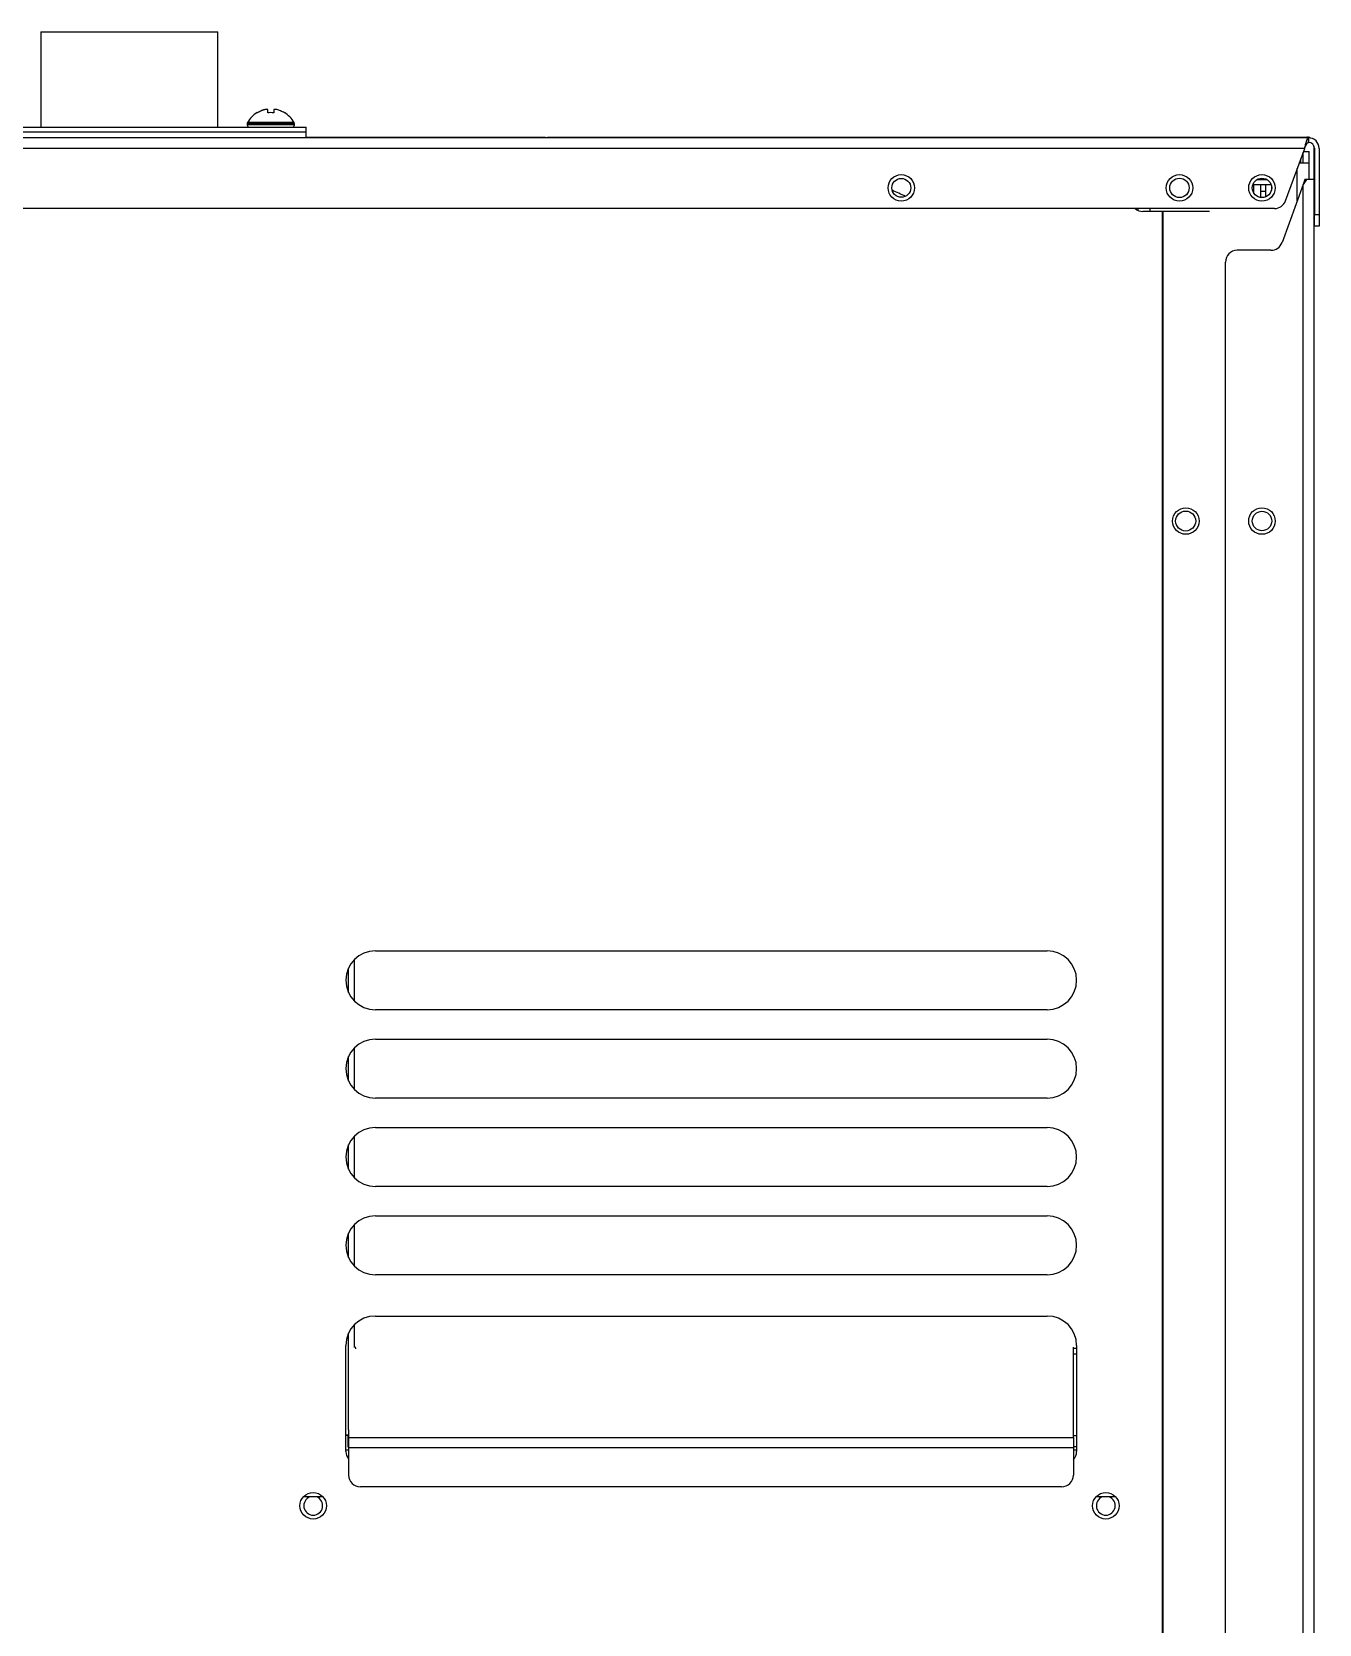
# Model space of a CAD drawing. Header units: millimetres. Extents: x -36 to 4467, y 2 to 3322.
# Drawn here: x 352 to 570.5, y 1670.2 to 1940.5 of the extents above; entities that cross this region are included whole.
import ezdxf

# ---------------------------------------------------------------- set-up
doc = ezdxf.new("R2010")
doc.units = ezdxf.units.MM

msp = doc.modelspace()

# ---------------------------------------------------------------- linework, layer by layer
for p, q in [((353.57, 1940.5), (353.57, 1924.3)), ((353.57, 1940.5), (383.57, 1940.5)), ((383.57, 1924.3), (383.57, 1940.5)), ((388.57, 1924.91), (388.57, 1924.71)), ((396.57, 1924.91), (388.57, 1924.91)), ((396.57, 1924.71), (388.57, 1924.71)), ((396.52, 1925.11), (388.63, 1925.11)), ((390.27, 1926.75), (390.27, 1926.78)), ((394.87, 1926.78), (394.87, 1926.75)), ((396.57, 1924.71), (396.57, 1924.91)), ((568.67, 1922.51), (-29.53, 1922.51)), ((338.57, 1924.31), (398.57, 1924.31)), ((338.57, 1923.51), (398.57, 1923.51)), ((338.57, 1923.51), (398.57, 1923.51)), ((398.57, 1923.51), (398.57, 1924.31)), ((398.57, 1922.51), (398.57, 1923.51)), ((398.57, 1922.61), (439.16, 1922.61)), ((439.16, 1922.61), (439.16, 1922.51)), ((439.5, 1922.61), (439.5, 1922.51)), ((439.5, 1922.61), (567.57, 1922.61)), ((567.57, 1922.61), (568.26, 1922.61)), ((567.57, 1922.51), (567.57, 1922.61)), ((568.26, 1922.61), (568.52, 1922.61)), ((568.26, 1922.61), (568.26, 1922.61)), ((568.52, 1922.61), (568.52, 1922.61)), ((568.67, 1922.51), (568.67, 1922.51)), ((568.67, 1922.51), (568.67, 1921.71)), ((568.67, 1921.71), (568.67, 1922.51)), ((568.02, 1920.71), (-28.87, 1920.71)), ((564.78, 1911.82), (568.02, 1920.71)), ((567.77, 1918.21), (567.77, 1920.03)), ((567.84, 1920.21), (568.77, 1920.21)), ((568.67, 1921.71), (568.67, 1921.71)), ((568.77, 1918.21), (568.77, 1920.21)), ((569.57, 1921.14), (569.57, 1915.4)), ((569.57, 1920.71), (569.67, 1920.71)), ((569.67, 1920.77), (569.67, 1920.71)), ((569.67, 1920.71), (569.67, 1909.51)), ((569.67, 1920.71), (569.67, 1909.51)), ((570.47, 1920.71), (570.47, 1909.51)), ((566.77, 1911.83), (566.77, 1917.28)), ((568.77, 1918.21), (567.11, 1918.21)), ((567.37, 1918.2), (567.37, 1918.93)), ((568.77, 1915.4), (568.77, 1918.21)), ((559.24, 1914.61), (562.31, 1914.61)), ((559.37, 1913.13), (559.37, 1914.6)), ((559.9, 1915.41), (561.65, 1915.41)), ((560.57, 1915.4), (560.57, 1915.64)), ((560.57, 1912.37), (560.57, 1914.6)), ((561.37, 1914.61), (561.37, 1913.41)), ((561.57, 1915.4), (561.57, 1915.45)), ((562.37, 1914.41), (562.37, 1913.6)), ((567.77, 1914.58), (564.18, 1904.72)), ((568.07, 1915.41), (567.77, 1914.58)), ((568.31, 1915.41), (567.77, 1914.58)), ((567.77, 1416.91), (567.77, 1914.58)), ((568.31, 1915.41), (568.07, 1915.41)), ((569.57, 1915.41), (568.31, 1915.41)), ((569.57, 1915.41), (569.57, 1416.91)), ((561.37, 1913.41), (560.57, 1913.41)), ((561.37, 1913.41), (561.37, 1912.47)), ((562.9, 1910.51), (-23.76, 1910.51)), ((539.77, 1910.17), (539.77, 1910.51)), ((543.82, 1910.01), (540.57, 1910.01)), ((541.77, 1910), (541.77, 1910.51)), ((543.98, 1910.01), (543.82, 1910.01)), ((543.82, 1910.01), (543.82, 1417.01)), ((551.84, 1910.01), (543.98, 1910.01)), ((543.98, 1417.01), (543.98, 1910.01)), ((569.67, 1909.51), (570.47, 1909.51)), ((569.67, 1907.51), (569.67, 1909.51)), ((570.47, 1909.51), (570.47, 1907.51)), ((570.47, 1907.51), (569.67, 1907.51)), ((562.3, 1903.41), (556.57, 1903.41)), ((554.57, 1418.91), (554.57, 1901.41)), ((410.32, 1784.51), (524.32, 1784.51)), ((405.77, 1777.43), (405.77, 1781.58)), ((406.77, 1775.98), (406.77, 1783.03)), ((524.32, 1774.51), (410.32, 1774.51)), ((406.77, 1760.98), (406.77, 1768.03)), ((410.32, 1769.51), (524.32, 1769.51)), ((405.77, 1762.43), (405.77, 1766.58)), ((524.32, 1759.51), (410.32, 1759.51)), ((410.32, 1754.51), (524.32, 1754.51)), ((405.77, 1747.43), (405.77, 1751.58)), ((406.77, 1745.98), (406.77, 1753.03)), ((524.32, 1744.51), (410.32, 1744.51)), ((406.77, 1730.99), (406.77, 1738.03)), ((410.32, 1739.51), (524.32, 1739.51)), ((405.77, 1732.43), (405.77, 1736.58)), ((524.32, 1729.51), (410.32, 1729.51)), ((410.32, 1722.51), (524.32, 1722.51)), ((405.77, 1703.16), (405.77, 1719.58)), ((406.77, 1717.29), (406.77, 1721.03)), ((405.32, 1699.51), (405.32, 1717.51)), ((528.77, 1701.87), (528.77, 1717.24)), ((528.77, 1717.04), (529.32, 1717.04)), ((529.32, 1717.51), (529.32, 1699.51)), ((528.77, 1716.07), (529.32, 1716.07)), ((405.77, 1703.16), (405.77, 1701.87)), ((405.32, 1702.34), (405.73, 1702.34)), ((405.32, 1702.3), (405.67, 1702.3)), ((405.67, 1702.3), (405.67, 1700.3)), ((405.67, 1700.3), (405.77, 1700.3)), ((405.77, 1701.87), (405.77, 1700.13)), ((405.77, 1701.87), (528.77, 1701.87)), ((528.77, 1702.23), (529.32, 1702.23)), ((528.77, 1701.87), (528.77, 1700.13)), ((529.32, 1700.3), (528.77, 1700.3)), ((405.32, 1699.8), (405.77, 1699.8)), ((528.77, 1700.13), (405.77, 1700.13)), ((405.77, 1700.13), (405.77, 1695.51)), ((528.77, 1700.13), (528.77, 1695.51)), ((528.77, 1699.8), (529.32, 1699.8)), ((526.77, 1693.51), (407.77, 1693.51)), ((401.45, 1691.8), (398.1, 1691.8)), ((535.95, 1691.8), (532.59, 1691.8))]:
    msp.add_line(p, q)
for centre, radius in [((499.57, 1914.01), 2.25), ((499.57, 1914.01), 1.6), ((546.77, 1914.01), 2.25), ((546.77, 1914.01), 1.65), ((560.77, 1914.01), 2.25), ((560.77, 1914.01), 1.65), ((560.77, 1857.46), 2.25), ((547.82, 1857.46), 1.7), ((560.77, 1857.46), 1.65), ((399.77, 1690.3), 2.25), ((534.27, 1690.3), 2.25)]:
    msp.add_circle(centre, radius)
for centre, radius, start, end in [((388.97, 1924.91), 0.4, 149.6988, 180), ((388.97, 1924.71), 0.4, 180, 270), ((392.77, 1922.69), 4.8, 121.5837, 149.6988), ((392.57, 1923), 3.78, 90.0035, 97.6041), ((392.57, 1923), 3.78, 82.3959, 89.9965), ((392.37, 1922.69), 4.8, 30.3012, 58.4186), ((396.17, 1924.71), 0.4, 270, 0), ((396.17, 1924.91), 0.4, 0, 30.3012), ((568.26, 1921.61), 1, 64.1401, 90), ((568.52, 1921.61), 1, 60.0194, 90), ((568.67, 1920.71), 1.8, 0, 90), ((568.67, 1920.71), 1, 0, 90), ((562.9, 1912.51), 2, 270, 340), ((540.57, 1912.01), 2, 228.59, 270), ((567.67, 1909.51), 2, 341.9888, 0), ((556.57, 1901.41), 2, 90, 180), ((562.3, 1905.41), 2, 270, 340), ((410.32, 1779.51), 5, 90, 270), ((524.32, 1779.51), 5, 270, 90), ((410.32, 1764.51), 5, 90, 270), ((524.32, 1764.51), 5, 270, 90), ((410.32, 1749.51), 5, 90, 270), ((524.32, 1749.51), 5, 270, 90), ((410.32, 1734.51), 5, 90, 270), ((524.32, 1734.51), 5, 270, 90), ((410.32, 1717.51), 5, 90, 180), ((524.32, 1717.51), 5, 0, 90), ((406.77, 1717.04), 0.25, 22.0128, 90), ((407.32, 1699.51), 2, 180, 219.1949), ((527.32, 1699.51), 2, 316.4681, 0), ((407.77, 1695.51), 2, 180, 270), ((526.77, 1695.51), 2, 270, 0), ((399.77, 1690.3), 1.6, 110.5538, 69.4463), ((534.27, 1690.3), 1.6, 110.5538, 69.4463)]:
    msp.add_arc(centre, radius, start, end)
for centre, major_axis, ratio, start_param, end_param in [((568.26, 1921.61), (0, -1), 0.999938, 2.690156, 3.141593), ((568.52, 1921.61), (0, 1), 0.999972, 5.760752, 6.283185), ((472.19, 1864.32), (-60, 0), 0.909961, 4.225206, 4.267141)]:
    msp.add_ellipse(centre, major_axis=major_axis, ratio=ratio, start_param=start_param, end_param=end_param)
msp.add_ellipse((547.85, 1857.46), major_axis=(0, -2.25), ratio=0.996195)
for points in [[(391.57, 1927.3), (391.52, 1927.29), (391.41, 1927.26), (391.25, 1927.21), (391.09, 1927.15), (390.93, 1927.09), (390.78, 1927.02), (390.63, 1926.95), (390.46, 1926.86), (390.34, 1926.79), (390.27, 1926.75)], [(392.07, 1927.3), (392.05, 1927.3), (392, 1927.31), (391.93, 1927.31), (391.86, 1927.32), (391.79, 1927.32), (391.72, 1927.31), (391.64, 1927.31), (391.6, 1927.3), (391.57, 1927.3)], [(393.57, 1927.3), (393.55, 1927.3), (393.5, 1927.31), (393.42, 1927.32), (393.35, 1927.32), (393.28, 1927.32), (393.21, 1927.31), (393.14, 1927.31), (393.1, 1927.3), (393.07, 1927.3)], [(393.07, 1927.3), (393.07, 1927.29), (393.07, 1927.26), (393.07, 1927.21), (393.07, 1927.15), (393.07, 1927.09), (393.07, 1927.02), (393.07, 1926.95), (393.07, 1926.86), (393.07, 1926.79), (393.07, 1926.75)], [(407, 1716.95), (407.01, 1716.98), (407.02, 1717.01), (407.02, 1717.04)]]:
    msp.add_open_spline(points, degree=3)
for points, knots in [([(392.07, 1926.75), (392.07, 1926.87), (392.07, 1926.98), (392.07, 1927.12), (392.07, 1927.16), (392.07, 1927.24), (392.07, 1927.27), (392.07, 1927.3)], [0, 0, 0, 0, 0.5, 0.5, 0.75, 0.75, 1, 1, 1, 1]), ([(394.87, 1926.75), (394.67, 1926.87), (394.46, 1926.98), (394.13, 1927.12), (394.02, 1927.16), (393.8, 1927.24), (393.69, 1927.27), (393.57, 1927.3)], [0, 0, 0, 0, 0.5, 0.5, 0.75, 0.75, 1, 1, 1, 1]), ([(568.02, 1920.71), (568.04, 1920.82), (568.07, 1920.94), (568.13, 1921.17), (568.15, 1921.29), (568.21, 1921.5), (568.24, 1921.61), (568.29, 1921.8), (568.32, 1921.89), (568.37, 1922.06), (568.4, 1922.14), (568.45, 1922.27), (568.48, 1922.32), (568.53, 1922.41), (568.56, 1922.45), (568.62, 1922.49), (568.64, 1922.51), (568.67, 1922.51)], [0, 0, 0, 0, 0.125, 0.125, 0.25, 0.25, 0.375, 0.375, 0.5, 0.5, 0.625, 0.625, 0.75, 0.75, 0.875, 0.875, 1, 1, 1, 1]), ([(568.02, 1920.71), (568.07, 1920.84), (568.13, 1920.97), (568.24, 1921.21), (568.29, 1921.32), (568.4, 1921.51), (568.45, 1921.58), (568.56, 1921.68), (568.62, 1921.71), (568.67, 1921.71)], [0, 0, 0, 0, 0.25, 0.25, 0.5, 0.5, 0.75, 0.75, 1, 1, 1, 1]), ([(406.69, 1717.26), (406.7, 1717.27), (406.71, 1717.27), (406.73, 1717.28), (406.75, 1717.28), (406.77, 1717.28), (406.77, 1717.29)], [0, 0, 0, 0, 0.255838, 0.50679, 0.754291, 1, 1, 1, 1])]:
    msp.add_open_spline(points, degree=3, knots=knots)

doc.saveas('drawing.dxf')
